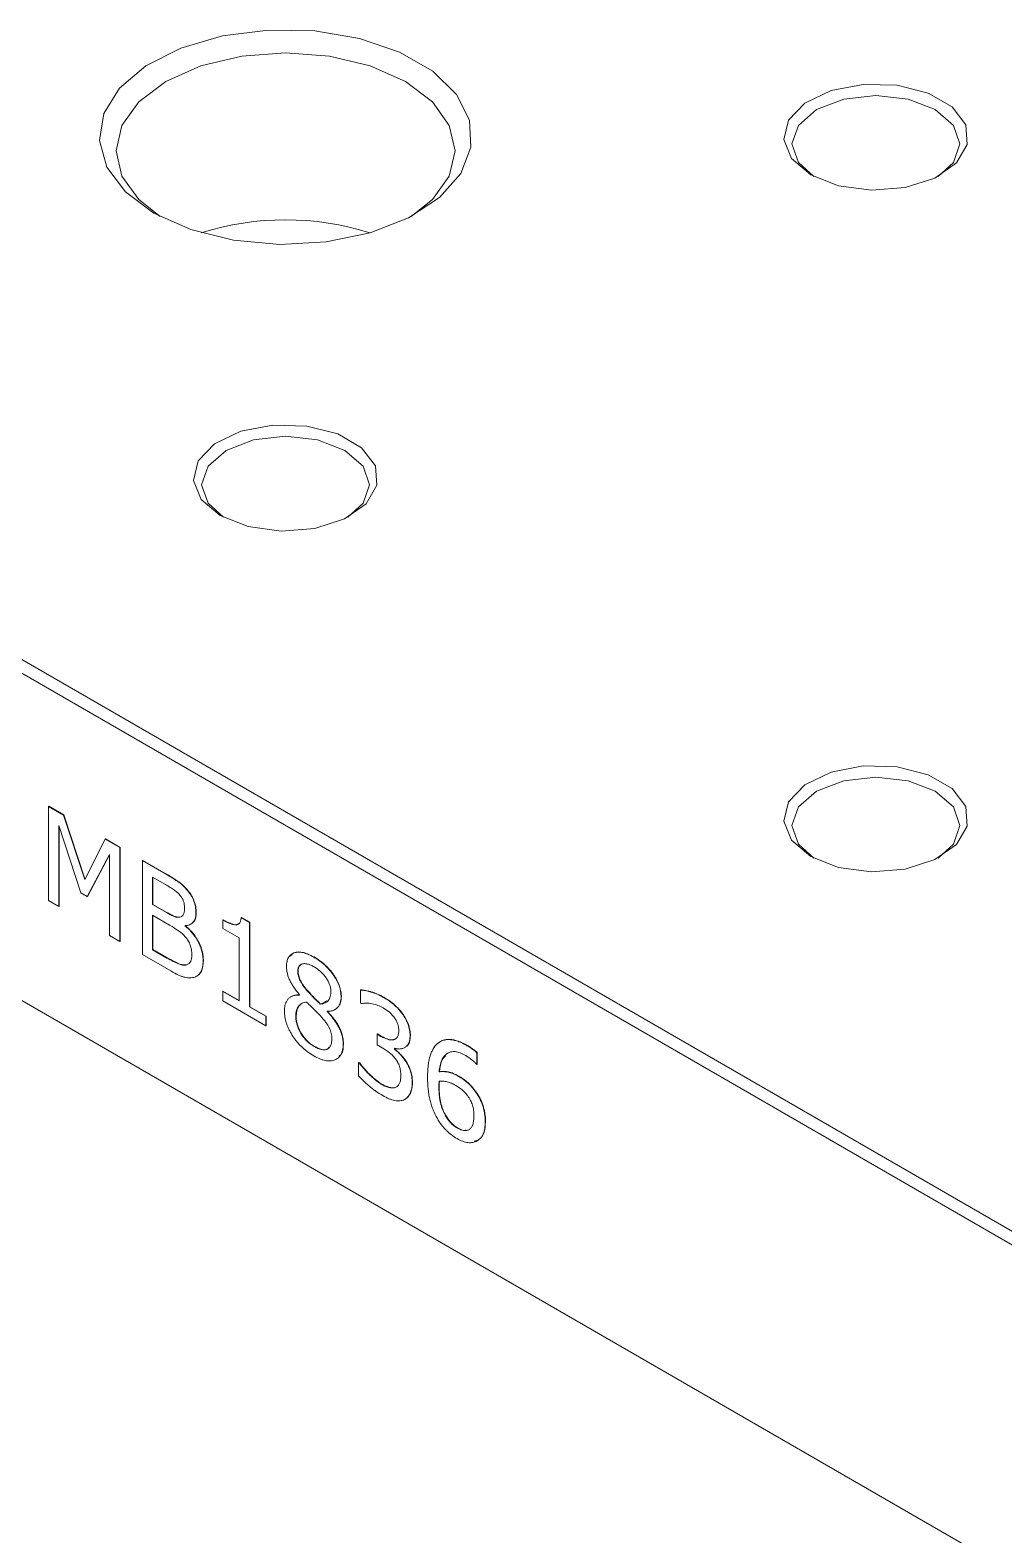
# Model space of a CAD drawing. Header units: inches. Extents: x 0.1 to 10.9, y 0 to 8.5.
# Drawn here: x 7.4263 to 7.5324, y 7.5128 to 7.6766 of the extents above; entities that cross this region are included whole.
import ezdxf

# ---------------------------------------------------------------- set-up
doc = ezdxf.new("R2010")
doc.units = ezdxf.units.IN
doc.header["$MEASUREMENT"] = 0

msp = doc.modelspace()

# ---------------------------------------------------------------- linework, layer by layer
at = {"color": 7, "linetype": 'Continuous', "lineweight": 18}
for p, q in [((7.33426, 7.6607), (9.63236, 6.33404)), ((9.63171, 6.33292), (7.33362, 7.65959)), ((7.33362, 7.62396), (9.63171, 6.29729)), ((9.63236, 6.29692), (7.33426, 7.62359)), ((7.42835, 7.59208), (7.42838, 7.5921)), ((7.42835, 7.59208), (7.42835, 7.58185)), ((7.42997, 7.59115), (7.42835, 7.59208)), ((7.43, 7.59116), (7.42838, 7.5921)), ((7.42947, 7.59002), (7.43187, 7.58267)), ((7.42947, 7.5812), (7.42947, 7.59002)), ((7.42997, 7.59115), (7.43, 7.59116)), ((7.43228, 7.58414), (7.42997, 7.59115)), ((7.4323, 7.58419), (7.43, 7.59116)), ((7.4295, 7.58122), (7.4295, 7.58993)), ((7.43452, 7.58852), (7.43228, 7.58414)), ((7.43452, 7.58852), (7.43455, 7.58854)), ((7.43609, 7.58761), (7.43452, 7.58852)), ((7.43612, 7.58763), (7.43455, 7.58854)), ((7.43255, 7.58227), (7.43496, 7.58685)), ((7.43258, 7.58229), (7.43496, 7.58681)), ((7.43496, 7.58685), (7.43496, 7.57803)), ((7.43609, 7.58761), (7.43612, 7.58763)), ((7.43609, 7.57738), (7.43609, 7.58761)), ((7.43612, 7.5774), (7.43612, 7.58763)), ((7.43855, 7.58619), (7.43858, 7.58621)), ((7.43855, 7.58619), (7.43855, 7.57596)), ((7.44113, 7.5847), (7.43855, 7.58619)), ((7.44117, 7.58472), (7.43858, 7.58621)), ((7.44106, 7.58358), (7.43967, 7.58438)), ((7.43967, 7.58438), (7.43967, 7.5814)), ((7.43971, 7.58436), (7.43971, 7.58142)), ((7.44113, 7.5847), (7.44117, 7.58472)), ((7.42835, 7.58185), (7.42947, 7.5812)), ((7.43187, 7.58267), (7.43255, 7.58227)), ((7.43255, 7.58227), (7.43258, 7.58229)), ((7.44347, 7.58292), (7.4435, 7.58294)), ((7.42947, 7.5812), (7.4295, 7.58122)), ((7.43967, 7.5814), (7.43971, 7.58142)), ((7.43967, 7.5814), (7.44118, 7.58053)), ((7.44152, 7.57917), (7.43967, 7.58023)), ((7.43967, 7.58023), (7.43967, 7.57648)), ((7.43971, 7.58142), (7.44121, 7.58055)), ((7.43971, 7.58021), (7.43971, 7.5765)), ((7.44118, 7.58053), (7.44121, 7.58055)), ((7.44278, 7.58009), (7.44291, 7.58016)), ((7.44438, 7.58051), (7.44441, 7.58053)), ((7.44264, 7.58002), (7.44268, 7.58004)), ((7.44321, 7.57906), (7.44321, 7.57911)), ((7.44321, 7.57906), (7.44325, 7.57907)), ((7.44325, 7.57907), (7.44325, 7.57913)), ((7.4473, 7.57972), (7.44733, 7.57973)), ((7.4473, 7.57972), (7.4473, 7.57881)), ((7.4473, 7.57881), (7.44909, 7.57777)), ((7.44871, 7.57918), (7.44874, 7.5792)), ((7.44907, 7.57934), (7.44874, 7.5792)), ((7.44931, 7.57998), (7.44934, 7.58)), ((7.45021, 7.57946), (7.44931, 7.57998)), ((7.45025, 7.57948), (7.44934, 7.58)), ((7.45021, 7.57946), (7.45025, 7.57948)), ((7.45021, 7.57026), (7.45021, 7.57946)), ((7.45025, 7.57028), (7.45025, 7.57948)), ((7.43496, 7.57803), (7.43609, 7.57738)), ((7.43609, 7.57738), (7.43612, 7.5774)), ((7.44909, 7.57777), (7.44909, 7.57091)), ((7.43855, 7.57596), (7.44166, 7.57417)), ((7.43967, 7.57648), (7.43971, 7.5765)), ((7.43967, 7.57648), (7.44123, 7.57558)), ((7.43971, 7.5765), (7.44126, 7.5756)), ((7.44123, 7.57558), (7.44126, 7.5756)), ((7.44517, 7.57527), (7.4452, 7.57529)), ((7.45722, 7.57567), (7.45725, 7.57569)), ((7.44329, 7.57481), (7.44333, 7.57483)), ((7.44333, 7.57483), (7.44349, 7.57491)), ((7.45548, 7.57412), (7.45552, 7.57413)), ((7.4473, 7.57195), (7.44733, 7.57197)), ((7.4473, 7.57195), (7.4473, 7.57091)), ((7.44909, 7.57091), (7.4473, 7.57195)), ((7.44909, 7.57095), (7.44733, 7.57197)), ((7.45647, 7.57205), (7.4565, 7.57207)), ((7.46232, 7.57208), (7.46235, 7.5721)), ((7.46232, 7.57208), (7.46232, 7.57065)), ((7.4473, 7.57091), (7.45201, 7.56819)), ((7.45021, 7.57026), (7.45025, 7.57028)), ((7.45204, 7.56925), (7.45025, 7.57028)), ((7.45568, 7.57158), (7.45568, 7.57154)), ((7.45793, 7.57055), (7.45796, 7.57057)), ((7.45796, 7.57057), (7.45865, 7.57091)), ((7.46019, 7.57134), (7.46022, 7.57136)), ((7.46232, 7.57065), (7.46238, 7.57062)), ((7.46481, 7.57129), (7.46484, 7.57131)), ((7.45201, 7.56923), (7.45021, 7.57026)), ((7.45201, 7.56923), (7.45204, 7.56925)), ((7.45201, 7.56819), (7.45201, 7.56923)), ((7.45204, 7.56821), (7.45204, 7.56925)), ((7.45526, 7.56924), (7.45529, 7.56925)), ((7.45868, 7.56975), (7.45868, 7.56979)), ((7.45868, 7.56975), (7.45871, 7.56977)), ((7.45871, 7.56977), (7.45871, 7.56979)), ((7.46684, 7.56953), (7.46687, 7.56955)), ((7.45201, 7.56819), (7.45204, 7.56821)), ((7.46412, 7.56729), (7.46415, 7.56731)), ((7.46412, 7.56729), (7.46412, 7.56612)), ((7.46452, 7.56705), (7.46412, 7.56729)), ((7.46456, 7.56707), (7.46415, 7.56731)), ((7.46452, 7.56705), (7.46456, 7.56707)), ((7.4677, 7.56711), (7.46774, 7.56712)), ((7.45725, 7.56595), (7.45728, 7.56596)), ((7.46042, 7.56618), (7.46045, 7.5662)), ((7.46412, 7.56612), (7.46465, 7.56581)), ((7.466, 7.56566), (7.466, 7.56576)), ((7.466, 7.56566), (7.46603, 7.56568)), ((7.46603, 7.56568), (7.46603, 7.56576)), ((7.47393, 7.56603), (7.47396, 7.56605)), ((7.4621, 7.56418), (7.46213, 7.5642)), ((7.4621, 7.56418), (7.4621, 7.56275)), ((7.46219, 7.56413), (7.4621, 7.56418)), ((7.46222, 7.56415), (7.46213, 7.5642)), ((7.46219, 7.56413), (7.46222, 7.56415)), ((7.46728, 7.56426), (7.46731, 7.56428)), ((7.47493, 7.56402), (7.47499, 7.56399)), ((7.47499, 7.56526), (7.47502, 7.56528)), ((7.47499, 7.56399), (7.47499, 7.56526)), ((7.47499, 7.56399), (7.47502, 7.56401)), ((7.47502, 7.56401), (7.47502, 7.56528)), ((7.47087, 7.56318), (7.47091, 7.5632)), ((7.47297, 7.56269), (7.473, 7.56271)), ((7.46468, 7.56178), (7.46472, 7.5618)), ((7.46616, 7.5615), (7.46619, 7.56152)), ((7.46793, 7.56199), (7.46796, 7.562)), ((7.47084, 7.56154), (7.47088, 7.56156)), ((7.47484, 7.561), (7.47487, 7.56102)), ((7.47156, 7.5584), (7.47159, 7.55842)), ((7.47589, 7.55774), (7.47592, 7.55776)), ((7.47283, 7.55708), (7.47286, 7.5571))]:
    msp.add_line(p, q, dxfattribs=at)
at = {"color": 7, "linetype": 'Continuous', "lineweight": 18, "flags": 128}
for points in [[(7.43981, 7.65669), (7.4367, 7.65901), (7.43468, 7.6617), (7.43388, 7.6646), (7.43436, 7.66752), (7.43608, 7.67028), (7.43894, 7.67271), (7.44275, 7.67465), (7.44728, 7.67598), (7.45224, 7.67662), (7.45732, 7.67653), (7.4622, 7.67571), (7.46657, 7.67422), (7.47017, 7.67214), (7.47275, 7.66962), (7.47417, 7.6668), (7.47433, 7.66387), (7.47322, 7.661), (7.47091, 7.65839), (7.46755, 7.65619), (7.46335, 7.65454), (7.45857, 7.65355), (7.45351, 7.65327), (7.44849, 7.65373), (7.44383, 7.65489), (7.43981, 7.65669)], [(7.46781, 7.65632), (7.47013, 7.65816), (7.47197, 7.66073), (7.4726, 7.66348), (7.47197, 7.66624), (7.47013, 7.66881), (7.4672, 7.67102), (7.46337, 7.67271), (7.45892, 7.67377), (7.45415, 7.67414), (7.44937, 7.67377), (7.44492, 7.67271), (7.4411, 7.67102), (7.43816, 7.66881), (7.43632, 7.66624), (7.43569, 7.66348), (7.43632, 7.66073), (7.43816, 7.65816), (7.44048, 7.65632)], [(7.51133, 7.66087), (7.50924, 7.66263), (7.50839, 7.6647), (7.5089, 7.66681), (7.5107, 7.66867), (7.51354, 7.67003), (7.51704, 7.67071), (7.52073, 7.67061), (7.52411, 7.66975), (7.52672, 7.66825), (7.52821, 7.6663), (7.52838, 7.66417), (7.5272, 7.66215), (7.52485, 7.66051), (7.52162, 7.65947), (7.51796, 7.65918), (7.51437, 7.65966), (7.51133, 7.66087)], [(7.5252, 7.66068), (7.52687, 7.66221), (7.52757, 7.66423), (7.52687, 7.66624), (7.52489, 7.66796), (7.52193, 7.6691), (7.51843, 7.6695), (7.51493, 7.6691), (7.51197, 7.66796), (7.50999, 7.66624), (7.50929, 7.66423), (7.50999, 7.66221), (7.51166, 7.66068)], [(7.44704, 7.62376), (7.44496, 7.62552), (7.44411, 7.62759), (7.44462, 7.6297), (7.44642, 7.63156), (7.44926, 7.63293), (7.45276, 7.6336), (7.45645, 7.6335), (7.45982, 7.63264), (7.46243, 7.63114), (7.46393, 7.62919), (7.4641, 7.62706), (7.46292, 7.62504), (7.46056, 7.6234), (7.45734, 7.62236), (7.45368, 7.62207), (7.45009, 7.62255), (7.44704, 7.62376)], [(7.46091, 7.62357), (7.46259, 7.6251), (7.46328, 7.62712), (7.46259, 7.62913), (7.46061, 7.63085), (7.45764, 7.63199), (7.45415, 7.63239), (7.45065, 7.63199), (7.44769, 7.63085), (7.44571, 7.62913), (7.44501, 7.62712), (7.44571, 7.6251), (7.44738, 7.62357)], [(7.51133, 7.58665), (7.50924, 7.58841), (7.50839, 7.59048), (7.5089, 7.59259), (7.5107, 7.59445), (7.51354, 7.59582), (7.51704, 7.59649), (7.52073, 7.59639), (7.52411, 7.59553), (7.52672, 7.59403), (7.52821, 7.59208), (7.52838, 7.58995), (7.5272, 7.58793), (7.52485, 7.58629), (7.52162, 7.58525), (7.51796, 7.58496), (7.51437, 7.58544), (7.51133, 7.58665)], [(7.5252, 7.58646), (7.52687, 7.58799), (7.52757, 7.59001), (7.52687, 7.59203), (7.52489, 7.59374), (7.52193, 7.59488), (7.51843, 7.59528), (7.51493, 7.59488), (7.51197, 7.59374), (7.50999, 7.59203), (7.50929, 7.59001), (7.50999, 7.58799), (7.51166, 7.58646)]]:
    msp.add_lwpolyline(points, dxfattribs=at)
at = {"color": 7, "linetype": 'Continuous', "lineweight": 18}
msp.add_arc((7.45415, 7.62564), 0.03032, 72.3602, 107.6398, dxfattribs=at)
for points, knots in [([(7.4427, 7.58235), (7.44261, 7.58247), (7.44245, 7.58264), (7.44222, 7.58283), (7.44203, 7.58297), (7.44182, 7.58311), (7.44149, 7.58332), (7.44124, 7.58348), (7.44106, 7.58358)], [0, 0, 0, 0, 0.198062, 0.305366, 0.419137, 0.543741, 0.681665, 1, 1, 1, 1]), ([(7.44347, 7.58292), (7.44333, 7.58309), (7.44311, 7.58333), (7.4428, 7.58361), (7.4426, 7.58377), (7.44243, 7.58389), (7.44229, 7.58399), (7.44213, 7.58409), (7.44196, 7.5842), (7.44178, 7.58432), (7.4415, 7.58449), (7.44128, 7.58461), (7.44113, 7.5847)], [0, 0, 0, 0, 0.202427, 0.302187, 0.402221, 0.455493, 0.514414, 0.57984, 0.651062, 0.729533, 0.813107, 1, 1, 1, 1]), ([(7.4435, 7.58294), (7.44336, 7.58311), (7.44314, 7.58335), (7.44283, 7.58363), (7.44263, 7.58378), (7.44246, 7.58391), (7.44232, 7.584), (7.44217, 7.58411), (7.442, 7.58422), (7.44181, 7.58433), (7.44153, 7.5845), (7.44132, 7.58463), (7.44117, 7.58472)], [0, 0, 0, 0, 0.202427, 0.302187, 0.402221, 0.455493, 0.514414, 0.57984, 0.651062, 0.729533, 0.813107, 1, 1, 1, 1]), ([(7.44315, 7.58105), (7.44315, 7.58116), (7.44314, 7.58134), (7.44309, 7.58157), (7.44305, 7.58174), (7.44298, 7.5819), (7.44288, 7.58211), (7.44278, 7.58226), (7.4427, 7.58235)], [0, 0, 0, 0, 0.28161, 0.407552, 0.526629, 0.642561, 0.756352, 1, 1, 1, 1]), ([(7.44438, 7.58051), (7.44438, 7.58072), (7.44436, 7.58103), (7.44427, 7.58145), (7.44417, 7.58175), (7.44404, 7.58205), (7.44383, 7.58246), (7.44362, 7.58274), (7.44347, 7.58292)], [0, 0, 0, 0, 0.267109, 0.38924, 0.506811, 0.622982, 0.742357, 1, 1, 1, 1]), ([(7.44441, 7.58053), (7.44441, 7.58074), (7.44439, 7.58104), (7.4443, 7.58147), (7.4442, 7.58177), (7.44408, 7.58207), (7.44386, 7.58248), (7.44365, 7.58276), (7.4435, 7.58294)], [0, 0, 0, 0, 0.267109, 0.38924, 0.506811, 0.622982, 0.742357, 1, 1, 1, 1]), ([(7.44118, 7.58053), (7.44134, 7.58044), (7.44157, 7.58031), (7.44186, 7.58017), (7.44204, 7.58009), (7.4422, 7.58004), (7.44241, 7.58), (7.44255, 7.58001), (7.44264, 7.58002)], [0, 0, 0, 0, 0.322798, 0.456953, 0.5733, 0.679787, 0.786913, 1, 1, 1, 1]), ([(7.44121, 7.58055), (7.44137, 7.58046), (7.4416, 7.58033), (7.44189, 7.58019), (7.44207, 7.58011), (7.44224, 7.58006), (7.44244, 7.58002), (7.44259, 7.58003), (7.44268, 7.58004)], [0, 0, 0, 0, 0.322798, 0.456953, 0.5733, 0.679787, 0.786913, 1, 1, 1, 1]), ([(7.44274, 7.58007), (7.4428, 7.58009), (7.44296, 7.58015), (7.44312, 7.58049), (7.44314, 7.58083), (7.44315, 7.58105)], [0, 0, 0, 0, 0.197647, 0.509542, 1, 1, 1, 1]), ([(7.44321, 7.57911), (7.44338, 7.57911), (7.44362, 7.57915), (7.44389, 7.5793), (7.44407, 7.57944), (7.44421, 7.57963), (7.44435, 7.57997), (7.44438, 7.58028), (7.44438, 7.58051)], [0, 0, 0, 0, 0.252959, 0.373688, 0.49444, 0.614979, 0.737475, 1, 1, 1, 1]), ([(7.44396, 7.57939), (7.44404, 7.57944), (7.44423, 7.57956), (7.44439, 7.57997), (7.4444, 7.58035), (7.44441, 7.58053)], [0, 0, 0, 0, 0.256125, 0.627828, 1, 1, 1, 1]), ([(7.44319, 7.57793), (7.44309, 7.57805), (7.44293, 7.57821), (7.4427, 7.57841), (7.4425, 7.57856), (7.44228, 7.5787), (7.44195, 7.57891), (7.4417, 7.57906), (7.44152, 7.57917)], [0, 0, 0, 0, 0.197057, 0.305552, 0.421616, 0.54728, 0.686015, 1, 1, 1, 1]), ([(7.44517, 7.57527), (7.44517, 7.57544), (7.44515, 7.5757), (7.4451, 7.57605), (7.44504, 7.57631), (7.44497, 7.57657), (7.44488, 7.57682), (7.44477, 7.57708), (7.44465, 7.57733), (7.44451, 7.57757), (7.44436, 7.57781), (7.4442, 7.57804), (7.44403, 7.57826), (7.44384, 7.57847), (7.44357, 7.57875), (7.44336, 7.57894), (7.44321, 7.57906)], [0, 0, 0, 0, 0.13363, 0.196366, 0.258308, 0.318302, 0.377854, 0.437301, 0.496954, 0.556992, 0.617129, 0.677079, 0.738491, 0.800651, 0.865177, 1, 1, 1, 1]), ([(7.4452, 7.57529), (7.4452, 7.57546), (7.44518, 7.57572), (7.44513, 7.57607), (7.44507, 7.57633), (7.445, 7.57659), (7.44491, 7.57684), (7.4448, 7.57709), (7.44468, 7.57734), (7.44454, 7.57759), (7.44439, 7.57783), (7.44423, 7.57806), (7.44406, 7.57828), (7.44387, 7.57849), (7.4436, 7.57877), (7.44339, 7.57896), (7.44325, 7.57907)], [0, 0, 0, 0, 0.13363, 0.196366, 0.258308, 0.318302, 0.377854, 0.437301, 0.496954, 0.556992, 0.617129, 0.677079, 0.738491, 0.800651, 0.865177, 1, 1, 1, 1]), ([(7.44871, 7.57918), (7.44863, 7.57918), (7.44848, 7.5792), (7.44827, 7.57926), (7.44789, 7.57941), (7.44756, 7.57957), (7.4473, 7.57972)], [0, 0, 0, 0, 0.198369, 0.319489, 0.457394, 1, 1, 1, 1]), ([(7.44874, 7.5792), (7.44866, 7.5792), (7.44851, 7.57922), (7.4483, 7.57928), (7.44792, 7.57943), (7.44759, 7.57959), (7.44733, 7.57973)], [0, 0, 0, 0, 0.198369, 0.319489, 0.457394, 1, 1, 1, 1]), ([(7.44931, 7.57998), (7.4493, 7.57985), (7.44928, 7.57967), (7.4492, 7.57948), (7.44913, 7.57937), (7.44905, 7.57929), (7.44892, 7.57921), (7.4488, 7.57919), (7.44871, 7.57918)], [0, 0, 0, 0, 0.289953, 0.415975, 0.53289, 0.646057, 0.759344, 1, 1, 1, 1]), ([(7.44393, 7.57592), (7.44393, 7.57611), (7.44392, 7.57638), (7.44385, 7.57674), (7.44378, 7.57698), (7.44368, 7.57722), (7.4435, 7.57755), (7.44332, 7.57778), (7.44319, 7.57793)], [0, 0, 0, 0, 0.287472, 0.409635, 0.51945, 0.627241, 0.74082, 1, 1, 1, 1]), ([(7.44123, 7.57558), (7.44146, 7.57545), (7.44179, 7.57526), (7.44221, 7.57506), (7.44248, 7.57495), (7.44272, 7.57486), (7.44299, 7.5748), (7.44318, 7.57479), (7.44329, 7.57481)], [0, 0, 0, 0, 0.329179, 0.469487, 0.593962, 0.7064, 0.811266, 1, 1, 1, 1]), ([(7.44126, 7.5756), (7.44149, 7.57547), (7.44183, 7.57528), (7.44225, 7.57508), (7.44251, 7.57496), (7.44275, 7.57488), (7.44303, 7.57482), (7.44322, 7.57481), (7.44333, 7.57483)], [0, 0, 0, 0, 0.329179, 0.469487, 0.593962, 0.7064, 0.811266, 1, 1, 1, 1]), ([(7.44329, 7.57481), (7.4434, 7.57484), (7.44354, 7.57489), (7.44369, 7.57502), (7.44378, 7.57513), (7.44385, 7.57528), (7.44392, 7.57554), (7.44394, 7.57576), (7.44393, 7.57592)], [0, 0, 0, 0, 0.252357, 0.368645, 0.479907, 0.594556, 0.717886, 1, 1, 1, 1]), ([(7.44425, 7.5735), (7.44439, 7.57355), (7.44459, 7.57365), (7.44479, 7.57387), (7.44493, 7.57407), (7.44504, 7.57431), (7.44514, 7.57469), (7.44517, 7.57503), (7.44517, 7.57527)], [0, 0, 0, 0, 0.2333, 0.351504, 0.473022, 0.59781, 0.726121, 1, 1, 1, 1]), ([(7.44461, 7.57372), (7.44465, 7.57374), (7.44484, 7.57385), (7.44512, 7.57433), (7.44517, 7.57492), (7.4452, 7.57529)], [0, 0, 0, 0, 0.0965533, 0.4485679, 1, 1, 1, 1]), ([(7.45722, 7.57567), (7.45701, 7.57579), (7.45671, 7.57594), (7.45632, 7.57609), (7.45604, 7.57617), (7.45578, 7.57621), (7.45553, 7.57621), (7.4553, 7.57619), (7.45509, 7.57614), (7.45489, 7.57605), (7.45472, 7.57594), (7.45457, 7.5758), (7.45446, 7.57563), (7.45436, 7.57543), (7.45428, 7.57513), (7.45425, 7.57487), (7.45425, 7.57468)], [0, 0, 0, 0, 0.146991, 0.21662, 0.283588, 0.348998, 0.413259, 0.476706, 0.54032, 0.602108, 0.661458, 0.718422, 0.774399, 0.829625, 0.884944, 1, 1, 1, 1]), ([(7.45725, 7.57569), (7.45686, 7.57588), (7.45608, 7.57627), (7.45513, 7.57628), (7.45478, 7.57591), (7.45465, 7.57577)], [0, 0, 0, 0, 0.3923285, 0.7834642, 1, 1, 1, 1]), ([(7.46019, 7.57134), (7.46019, 7.57152), (7.46017, 7.57181), (7.46008, 7.5722), (7.46, 7.5725), (7.45988, 7.57279), (7.45974, 7.57309), (7.45957, 7.57339), (7.45938, 7.57369), (7.45917, 7.57398), (7.45895, 7.57427), (7.4587, 7.57453), (7.45844, 7.57479), (7.45816, 7.57503), (7.45775, 7.57534), (7.45744, 7.57555), (7.45722, 7.57567)], [0, 0, 0, 0, 0.113553, 0.168057, 0.222527, 0.276785, 0.332763, 0.390574, 0.450565, 0.512424, 0.5751, 0.639255, 0.705378, 0.774074, 0.84585, 1, 1, 1, 1]), ([(7.46022, 7.57136), (7.46023, 7.57154), (7.4602, 7.57183), (7.46011, 7.57222), (7.46003, 7.57251), (7.45991, 7.57281), (7.45977, 7.57311), (7.45961, 7.57341), (7.45942, 7.57371), (7.45921, 7.574), (7.45898, 7.57429), (7.45873, 7.57455), (7.45847, 7.57481), (7.45819, 7.57505), (7.45778, 7.57536), (7.45747, 7.57556), (7.45725, 7.57569)], [0, 0, 0, 0, 0.113553, 0.168057, 0.222527, 0.276785, 0.332763, 0.390574, 0.450565, 0.512424, 0.5751, 0.639255, 0.705378, 0.774074, 0.84585, 1, 1, 1, 1]), ([(7.44166, 7.57417), (7.44194, 7.574), (7.44234, 7.57379), (7.44284, 7.57358), (7.44316, 7.57348), (7.44346, 7.57343), (7.44383, 7.5734), (7.44409, 7.57345), (7.44425, 7.5735)], [0, 0, 0, 0, 0.304002, 0.43475, 0.552459, 0.664162, 0.774609, 1, 1, 1, 1]), ([(7.45425, 7.57468), (7.45425, 7.57456), (7.45426, 7.57436), (7.4543, 7.5741), (7.45434, 7.57391), (7.45438, 7.57372), (7.45444, 7.57354), (7.45451, 7.57335), (7.45463, 7.5731), (7.4548, 7.57278), (7.45515, 7.57223), (7.45546, 7.57184), (7.45568, 7.57158)], [0, 0, 0, 0, 0.126364, 0.18697, 0.245152, 0.301944, 0.357741, 0.41296, 0.468415, 0.584052, 0.70988, 1, 1, 1, 1]), ([(7.45726, 7.57461), (7.45713, 7.57469), (7.45695, 7.57478), (7.45671, 7.57487), (7.45655, 7.57492), (7.45639, 7.57495), (7.45625, 7.57497), (7.45611, 7.57496), (7.45598, 7.57494), (7.45586, 7.5749), (7.45576, 7.57484), (7.45568, 7.57477), (7.45561, 7.57467), (7.45555, 7.57456), (7.4555, 7.57438), (7.45548, 7.57423), (7.45548, 7.57412)], [0, 0, 0, 0, 0.150368, 0.221322, 0.289627, 0.355184, 0.419569, 0.481916, 0.544323, 0.604766, 0.6618, 0.717713, 0.772923, 0.827737, 0.883038, 1, 1, 1, 1]), ([(7.45548, 7.57412), (7.45548, 7.57396), (7.45551, 7.57371), (7.45562, 7.57337), (7.45572, 7.57311), (7.45587, 7.57285), (7.45611, 7.57249), (7.45632, 7.57222), (7.45647, 7.57205)], [0, 0, 0, 0, 0.234683, 0.346025, 0.459686, 0.578883, 0.707063, 1, 1, 1, 1]), ([(7.45576, 7.57478), (7.45572, 7.57477), (7.45562, 7.57472), (7.45554, 7.57447), (7.45552, 7.57425), (7.45552, 7.57413)], [0, 0, 0, 0, 0.168832, 0.584312, 1, 1, 1, 1]), ([(7.45552, 7.57413), (7.45552, 7.57398), (7.45554, 7.57373), (7.45565, 7.57339), (7.45576, 7.57313), (7.4559, 7.57287), (7.45614, 7.57251), (7.45635, 7.57224), (7.4565, 7.57207)], [0, 0, 0, 0, 0.234683, 0.346025, 0.459686, 0.578883, 0.707063, 1, 1, 1, 1]), ([(7.45907, 7.57196), (7.45907, 7.57208), (7.45906, 7.57226), (7.459, 7.57251), (7.45895, 7.57269), (7.45887, 7.57288), (7.45878, 7.57306), (7.45868, 7.57325), (7.45856, 7.57343), (7.45843, 7.57361), (7.45829, 7.57378), (7.45814, 7.57394), (7.45798, 7.57409), (7.45781, 7.57424), (7.45757, 7.57442), (7.45738, 7.57454), (7.45726, 7.57461)], [0, 0, 0, 0, 0.118501, 0.174815, 0.230624, 0.286146, 0.342272, 0.400833, 0.461124, 0.523199, 0.586288, 0.649736, 0.714666, 0.782392, 0.851816, 1, 1, 1, 1]), ([(7.45647, 7.57205), (7.45656, 7.57195), (7.45671, 7.57179), (7.45692, 7.57156), (7.45731, 7.57114), (7.45765, 7.57081), (7.45793, 7.57055)], [0, 0, 0, 0, 0.190064, 0.310679, 0.447442, 1, 1, 1, 1]), ([(7.4565, 7.57207), (7.45659, 7.57197), (7.45674, 7.57181), (7.45695, 7.57157), (7.45734, 7.57116), (7.45768, 7.57083), (7.45796, 7.57057)], [0, 0, 0, 0, 0.190064, 0.310679, 0.447442, 1, 1, 1, 1]), ([(7.45793, 7.57055), (7.45812, 7.57058), (7.45839, 7.57064), (7.45867, 7.57081), (7.45883, 7.57097), (7.45894, 7.57117), (7.45905, 7.57148), (7.45907, 7.57176), (7.45907, 7.57196)], [0, 0, 0, 0, 0.302961, 0.430909, 0.545435, 0.654707, 0.766149, 1, 1, 1, 1]), ([(7.46481, 7.57129), (7.46458, 7.57142), (7.46425, 7.57159), (7.46379, 7.57177), (7.46345, 7.57188), (7.46312, 7.57196), (7.46274, 7.57205), (7.46248, 7.57208), (7.46232, 7.57208)], [0, 0, 0, 0, 0.261549, 0.397723, 0.53689, 0.671221, 0.793466, 1, 1, 1, 1]), ([(7.46484, 7.57131), (7.46462, 7.57144), (7.46428, 7.57161), (7.46382, 7.57179), (7.46348, 7.5719), (7.46315, 7.57198), (7.46278, 7.57207), (7.46251, 7.5721), (7.46235, 7.5721)], [0, 0, 0, 0, 0.261549, 0.397723, 0.53689, 0.671221, 0.793466, 1, 1, 1, 1]), ([(7.45568, 7.57154), (7.45555, 7.57154), (7.45537, 7.57154), (7.45514, 7.57151), (7.45498, 7.57147), (7.45483, 7.57141), (7.45469, 7.57134), (7.45457, 7.57125), (7.45446, 7.57114), (7.45436, 7.57103), (7.45427, 7.5709), (7.45419, 7.57075), (7.45413, 7.57059), (7.45408, 7.57043), (7.45404, 7.57018), (7.45403, 7.56998), (7.45403, 7.56984)], [0, 0, 0, 0, 0.139504, 0.205916, 0.271082, 0.335302, 0.39808, 0.460098, 0.522114, 0.583166, 0.642772, 0.702067, 0.760982, 0.819773, 0.878745, 1, 1, 1, 1]), ([(7.45571, 7.57156), (7.45545, 7.57157), (7.45515, 7.57159), (7.45494, 7.57144), (7.45492, 7.57142)], [0, 0, 0, 0, 0.884256, 1, 1, 1, 1]), ([(7.45644, 7.57078), (7.45627, 7.57077), (7.45603, 7.57071), (7.45575, 7.57054), (7.45558, 7.57036), (7.45543, 7.57015), (7.4553, 7.5698), (7.45526, 7.56947), (7.45526, 7.56924)], [0, 0, 0, 0, 0.250397, 0.37291, 0.497338, 0.621699, 0.745069, 1, 1, 1, 1]), ([(7.45582, 7.57054), (7.45572, 7.57046), (7.45539, 7.5702), (7.45533, 7.56964), (7.45529, 7.56925)], [0, 0, 0, 0, 0.309363, 1, 1, 1, 1]), ([(7.45797, 7.56925), (7.45777, 7.56947), (7.4575, 7.56974), (7.45716, 7.57008), (7.45685, 7.57037), (7.45661, 7.57061), (7.45644, 7.57078)], [0, 0, 0, 0, 0.411635, 0.53086, 0.668432, 1, 1, 1, 1]), ([(7.45868, 7.56979), (7.4588, 7.56978), (7.45897, 7.56979), (7.45919, 7.56982), (7.45933, 7.56986), (7.45947, 7.56992), (7.45959, 7.56999), (7.45971, 7.57008), (7.45984, 7.57022), (7.45998, 7.57042), (7.46014, 7.57078), (7.46019, 7.57111), (7.46019, 7.57134)], [0, 0, 0, 0, 0.144033, 0.21255, 0.279742, 0.345542, 0.41025, 0.473832, 0.537584, 0.66085, 0.777663, 1, 1, 1, 1]), ([(7.4594, 7.56991), (7.45957, 7.57001), (7.45988, 7.57018), (7.46016, 7.5707), (7.4602, 7.57114), (7.46022, 7.57136)], [0, 0, 0, 0, 0.3721258, 0.6862407, 1, 1, 1, 1]), ([(7.46238, 7.57062), (7.46257, 7.57065), (7.46285, 7.57069), (7.46326, 7.57065), (7.46357, 7.57061), (7.46388, 7.57053), (7.46427, 7.5704), (7.46457, 7.57026), (7.46476, 7.57015)], [0, 0, 0, 0, 0.262105, 0.39239, 0.5224, 0.650068, 0.771374, 1, 1, 1, 1]), ([(7.46684, 7.56953), (7.4667, 7.56971), (7.46649, 7.56997), (7.46619, 7.57028), (7.46595, 7.5705), (7.46569, 7.57071), (7.46531, 7.57099), (7.46501, 7.57117), (7.46481, 7.57129)], [0, 0, 0, 0, 0.22618, 0.341073, 0.459592, 0.582542, 0.713314, 1, 1, 1, 1]), ([(7.46687, 7.56955), (7.46674, 7.56973), (7.46652, 7.56999), (7.46622, 7.5703), (7.46598, 7.57052), (7.46572, 7.57073), (7.46534, 7.57101), (7.46504, 7.57119), (7.46484, 7.57131)], [0, 0, 0, 0, 0.22618, 0.341073, 0.459592, 0.582542, 0.713314, 1, 1, 1, 1]), ([(7.45403, 7.56984), (7.45403, 7.56962), (7.45405, 7.56929), (7.45414, 7.56883), (7.45424, 7.56849), (7.45436, 7.56815), (7.45451, 7.56781), (7.45469, 7.56747), (7.45489, 7.56713), (7.45512, 7.56679), (7.45536, 7.56648), (7.45563, 7.56617), (7.45591, 7.56589), (7.45621, 7.56562), (7.45665, 7.56528), (7.45699, 7.56506), (7.45722, 7.56492)], [0, 0, 0, 0, 0.120046, 0.177119, 0.233429, 0.289657, 0.346694, 0.404981, 0.464973, 0.526224, 0.587883, 0.65065, 0.714997, 0.781548, 0.850961, 1, 1, 1, 1]), ([(7.45526, 7.56924), (7.45526, 7.56909), (7.45527, 7.56886), (7.45533, 7.56854), (7.4554, 7.56831), (7.45548, 7.56807), (7.45557, 7.56784), (7.45569, 7.5676), (7.45582, 7.56737), (7.45596, 7.56715), (7.45612, 7.56693), (7.45628, 7.56674), (7.45646, 7.56655), (7.45664, 7.56638), (7.4569, 7.56616), (7.45711, 7.56603), (7.45725, 7.56595)], [0, 0, 0, 0, 0.127254, 0.187685, 0.247565, 0.306498, 0.366212, 0.426423, 0.488689, 0.551167, 0.612781, 0.674319, 0.736201, 0.798986, 0.863651, 1, 1, 1, 1]), ([(7.45529, 7.56925), (7.45529, 7.5691), (7.45531, 7.56888), (7.45537, 7.56856), (7.45543, 7.56832), (7.45551, 7.56809), (7.4556, 7.56786), (7.45572, 7.56762), (7.45585, 7.56739), (7.45599, 7.56717), (7.45615, 7.56695), (7.45631, 7.56675), (7.45649, 7.56657), (7.45667, 7.56639), (7.45694, 7.56618), (7.45714, 7.56604), (7.45728, 7.56596)], [0, 0, 0, 0, 0.127254, 0.187685, 0.247565, 0.306498, 0.366212, 0.426423, 0.488689, 0.551167, 0.612781, 0.674319, 0.736201, 0.798986, 0.863651, 1, 1, 1, 1]), ([(7.45918, 7.56676), (7.45918, 7.56696), (7.45916, 7.56725), (7.45905, 7.56765), (7.45896, 7.56788), (7.45887, 7.56806), (7.45878, 7.56821), (7.45868, 7.56836), (7.45857, 7.56852), (7.45844, 7.56869), (7.45825, 7.56894), (7.45808, 7.56912), (7.45797, 7.56925)], [0, 0, 0, 0, 0.236577, 0.341194, 0.440352, 0.491086, 0.547477, 0.60821, 0.674667, 0.74679, 0.825005, 1, 1, 1, 1]), ([(7.46042, 7.56618), (7.46042, 7.56633), (7.4604, 7.56656), (7.46036, 7.56687), (7.46031, 7.5671), (7.46024, 7.56732), (7.46017, 7.56755), (7.46008, 7.56777), (7.45997, 7.56798), (7.45985, 7.5682), (7.45972, 7.56842), (7.45958, 7.56864), (7.45942, 7.56886), (7.45925, 7.56908), (7.45901, 7.56939), (7.45881, 7.5696), (7.45868, 7.56975)], [0, 0, 0, 0, 0.129122, 0.189949, 0.249035, 0.306848, 0.363629, 0.419919, 0.476968, 0.534839, 0.594314, 0.655625, 0.719175, 0.785427, 0.854241, 1, 1, 1, 1]), ([(7.46045, 7.5662), (7.46045, 7.56635), (7.46044, 7.56658), (7.46039, 7.56689), (7.46034, 7.56712), (7.46028, 7.56734), (7.4602, 7.56756), (7.46011, 7.56778), (7.46, 7.568), (7.45989, 7.56822), (7.45975, 7.56844), (7.45961, 7.56866), (7.45945, 7.56888), (7.45929, 7.5691), (7.45904, 7.56941), (7.45884, 7.56962), (7.45871, 7.56977)], [0, 0, 0, 0, 0.129122, 0.189949, 0.249035, 0.306848, 0.363629, 0.419919, 0.476968, 0.534839, 0.594314, 0.655625, 0.719175, 0.785427, 0.854241, 1, 1, 1, 1]), ([(7.46476, 7.57015), (7.46498, 7.57002), (7.46525, 7.56985), (7.46556, 7.56958), (7.46574, 7.5694), (7.46588, 7.56924), (7.46596, 7.56914)], [0, 0, 0, 0, 0.527959, 0.645733, 0.763699, 1, 1, 1, 1]), ([(7.46596, 7.56914), (7.46604, 7.56903), (7.46615, 7.56886), (7.46626, 7.56863), (7.46634, 7.56844), (7.4664, 7.56826), (7.46646, 7.568), (7.46647, 7.56782), (7.46647, 7.5677)], [0, 0, 0, 0, 0.242809, 0.362683, 0.482972, 0.605538, 0.731682, 1, 1, 1, 1]), ([(7.4677, 7.56711), (7.4677, 7.56731), (7.46768, 7.56761), (7.46759, 7.56804), (7.46749, 7.56834), (7.46737, 7.56865), (7.46716, 7.56905), (7.46697, 7.56935), (7.46684, 7.56953)], [0, 0, 0, 0, 0.264401, 0.388434, 0.507948, 0.627418, 0.748064, 1, 1, 1, 1]), ([(7.46774, 7.56712), (7.46774, 7.56732), (7.46771, 7.56763), (7.46762, 7.56806), (7.46752, 7.56836), (7.4674, 7.56867), (7.46719, 7.56907), (7.46701, 7.56936), (7.46687, 7.56955)], [0, 0, 0, 0, 0.264401, 0.388434, 0.507948, 0.627418, 0.748064, 1, 1, 1, 1]), ([(7.46647, 7.5677), (7.46647, 7.56756), (7.46646, 7.56737), (7.4664, 7.56715), (7.46634, 7.56701), (7.46627, 7.56689), (7.46618, 7.5668), (7.46607, 7.56673), (7.46594, 7.56668), (7.4658, 7.56666), (7.46566, 7.56665), (7.46549, 7.56667), (7.46532, 7.5667), (7.46514, 7.56676), (7.46487, 7.56687), (7.46467, 7.56697), (7.46452, 7.56705)], [0, 0, 0, 0, 0.126334, 0.185, 0.241991, 0.297661, 0.353172, 0.408888, 0.466587, 0.525701, 0.586109, 0.647747, 0.711991, 0.779454, 0.849023, 1, 1, 1, 1]), ([(7.46596, 7.56673), (7.46589, 7.56671), (7.46551, 7.56657), (7.46499, 7.56684), (7.46456, 7.56707)], [0, 0, 0, 0, 0.176769, 1, 1, 1, 1]), ([(7.466, 7.56576), (7.46611, 7.56572), (7.46628, 7.56568), (7.46649, 7.56567), (7.46664, 7.56567), (7.46679, 7.56569), (7.46693, 7.56574), (7.46707, 7.5658), (7.4672, 7.56588), (7.46732, 7.56598), (7.46742, 7.56609), (7.46751, 7.56622), (7.46758, 7.56636), (7.46764, 7.56653), (7.46769, 7.56676), (7.4677, 7.56697), (7.4677, 7.56711)], [0, 0, 0, 0, 0.122099, 0.18246, 0.243317, 0.304519, 0.36655, 0.430374, 0.495385, 0.560673, 0.624087, 0.686118, 0.748409, 0.809653, 0.871944, 1, 1, 1, 1]), ([(7.46727, 7.56596), (7.4673, 7.56597), (7.46748, 7.56605), (7.46768, 7.56644), (7.46772, 7.5669), (7.46774, 7.56712)], [0, 0, 0, 0, 0.074427, 0.537039, 1, 1, 1, 1]), ([(7.45722, 7.56492), (7.45744, 7.5648), (7.45777, 7.56463), (7.45819, 7.56448), (7.45848, 7.56441), (7.45876, 7.56437), (7.45903, 7.56437), (7.45928, 7.56441), (7.45951, 7.56448), (7.45972, 7.56458), (7.45991, 7.56472), (7.46006, 7.56489), (7.46019, 7.56508), (7.46029, 7.56531), (7.46039, 7.56566), (7.46042, 7.56597), (7.46042, 7.56618)], [0, 0, 0, 0, 0.14183, 0.209229, 0.274563, 0.338595, 0.401988, 0.464999, 0.528319, 0.590844, 0.650515, 0.708825, 0.7662, 0.823035, 0.880416, 1, 1, 1, 1]), ([(7.45725, 7.56595), (7.45739, 7.56587), (7.45759, 7.56576), (7.45786, 7.56566), (7.45804, 7.56561), (7.45821, 7.56559), (7.45837, 7.56558), (7.45852, 7.5656), (7.45866, 7.56565), (7.45878, 7.56571), (7.45889, 7.56579), (7.45898, 7.5659), (7.45905, 7.56603), (7.45911, 7.56618), (7.45917, 7.56642), (7.45918, 7.56662), (7.45918, 7.56676)], [0, 0, 0, 0, 0.145126, 0.212821, 0.278034, 0.340681, 0.401622, 0.461955, 0.521539, 0.580648, 0.638249, 0.695514, 0.753192, 0.811233, 0.871594, 1, 1, 1, 1]), ([(7.45728, 7.56596), (7.45754, 7.56583), (7.45808, 7.56557), (7.45868, 7.56556), (7.45885, 7.5658), (7.45889, 7.56586)], [0, 0, 0, 0, 0.4389854, 0.8758044, 1, 1, 1, 1]), ([(7.45997, 7.56488), (7.46007, 7.56497), (7.4604, 7.56523), (7.46043, 7.5658), (7.46045, 7.5662)], [0, 0, 0, 0, 0.31422, 1, 1, 1, 1]), ([(7.46465, 7.56581), (7.46493, 7.56565), (7.46527, 7.56544), (7.46566, 7.56511), (7.46588, 7.5649), (7.46603, 7.56472), (7.46612, 7.56459)], [0, 0, 0, 0, 0.540056, 0.66354, 0.780643, 1, 1, 1, 1]), ([(7.46728, 7.56426), (7.46719, 7.5644), (7.46704, 7.56461), (7.46683, 7.56486), (7.46665, 7.56506), (7.46648, 7.56524), (7.46626, 7.56544), (7.4661, 7.56558), (7.466, 7.56566)], [0, 0, 0, 0, 0.247895, 0.380022, 0.517138, 0.6525, 0.777522, 1, 1, 1, 1]), ([(7.46731, 7.56428), (7.46722, 7.56442), (7.46707, 7.56462), (7.46686, 7.56488), (7.46668, 7.56507), (7.46651, 7.56525), (7.46629, 7.56546), (7.46613, 7.5656), (7.46603, 7.56568)], [0, 0, 0, 0, 0.247895, 0.380022, 0.517138, 0.6525, 0.777522, 1, 1, 1, 1]), ([(7.47067, 7.56624), (7.47048, 7.56608), (7.47024, 7.56576), (7.47, 7.56526), (7.46985, 7.56482), (7.46974, 7.56433), (7.46964, 7.56358), (7.46961, 7.56296), (7.46961, 7.56253)], [0, 0, 0, 0, 0.227874, 0.343921, 0.462481, 0.585918, 0.716035, 1, 1, 1, 1]), ([(7.47393, 7.56603), (7.47375, 7.56613), (7.47349, 7.56627), (7.47315, 7.56642), (7.4729, 7.56651), (7.47266, 7.56659), (7.47244, 7.56664), (7.47222, 7.56668), (7.47194, 7.5667), (7.47162, 7.56669), (7.47114, 7.56659), (7.47084, 7.5664), (7.47067, 7.56624)], [0, 0, 0, 0, 0.143664, 0.212786, 0.279492, 0.345073, 0.408744, 0.471486, 0.533219, 0.653534, 0.769897, 1, 1, 1, 1]), ([(7.47396, 7.56605), (7.47378, 7.56615), (7.47352, 7.56628), (7.47318, 7.56644), (7.47293, 7.56653), (7.4727, 7.56661), (7.47247, 7.56666), (7.47225, 7.5667), (7.47197, 7.56672), (7.47165, 7.56671), (7.47117, 7.5666), (7.47087, 7.56642), (7.4707, 7.56626)], [0, 0, 0, 0, 0.143664, 0.212786, 0.279492, 0.345073, 0.408744, 0.471486, 0.533219, 0.653534, 0.769897, 1, 1, 1, 1]), ([(7.47087, 7.56318), (7.47089, 7.56342), (7.47094, 7.56376), (7.47105, 7.56417), (7.47115, 7.56444), (7.47127, 7.56468), (7.47141, 7.56488), (7.47157, 7.56505), (7.47174, 7.56519), (7.47194, 7.5653), (7.47215, 7.56537), (7.47238, 7.56539), (7.47263, 7.56539), (7.47289, 7.56534), (7.47327, 7.56522), (7.47356, 7.56507), (7.47376, 7.56496)], [0, 0, 0, 0, 0.142307, 0.209406, 0.273765, 0.336515, 0.397427, 0.457339, 0.517016, 0.575971, 0.633798, 0.691439, 0.749583, 0.808777, 0.869811, 1, 1, 1, 1]), ([(7.47499, 7.56526), (7.47484, 7.5654), (7.47463, 7.56557), (7.47438, 7.56574), (7.47419, 7.56587), (7.47403, 7.56596), (7.47393, 7.56603)], [0, 0, 0, 0, 0.456048, 0.572022, 0.702431, 1, 1, 1, 1]), ([(7.47502, 7.56528), (7.47487, 7.56542), (7.47467, 7.56559), (7.47442, 7.56576), (7.47422, 7.56589), (7.47407, 7.56598), (7.47396, 7.56605)], [0, 0, 0, 0, 0.456048, 0.572022, 0.702431, 1, 1, 1, 1]), ([(7.46468, 7.56178), (7.46447, 7.5619), (7.46414, 7.56213), (7.4637, 7.56249), (7.46337, 7.56279), (7.46304, 7.56312), (7.46264, 7.56355), (7.46236, 7.5639), (7.46219, 7.56413)], [0, 0, 0, 0, 0.244316, 0.372486, 0.504647, 0.636755, 0.76283, 1, 1, 1, 1]), ([(7.46472, 7.5618), (7.4645, 7.56192), (7.46417, 7.56215), (7.46373, 7.56251), (7.4634, 7.56281), (7.46308, 7.56313), (7.46267, 7.56357), (7.4624, 7.56391), (7.46222, 7.56415)], [0, 0, 0, 0, 0.244316, 0.372486, 0.504647, 0.636755, 0.76283, 1, 1, 1, 1]), ([(7.46612, 7.56459), (7.46621, 7.56447), (7.46633, 7.56428), (7.46647, 7.564), (7.46655, 7.56378), (7.46662, 7.56354), (7.46668, 7.5632), (7.4667, 7.56295), (7.4667, 7.56278)], [0, 0, 0, 0, 0.218439, 0.330512, 0.446811, 0.569322, 0.700295, 1, 1, 1, 1]), ([(7.46793, 7.56199), (7.46793, 7.5622), (7.46791, 7.56252), (7.46783, 7.56295), (7.46775, 7.56324), (7.46765, 7.56351), (7.46751, 7.56386), (7.46737, 7.5641), (7.46728, 7.56426)], [0, 0, 0, 0, 0.305724, 0.43919, 0.560818, 0.675948, 0.786222, 1, 1, 1, 1]), ([(7.46796, 7.562), (7.46796, 7.56222), (7.46794, 7.56254), (7.46787, 7.56297), (7.46778, 7.56326), (7.46768, 7.56353), (7.46754, 7.56387), (7.4674, 7.56412), (7.46731, 7.56428)], [0, 0, 0, 0, 0.305724, 0.43919, 0.560818, 0.675948, 0.786222, 1, 1, 1, 1]), ([(7.47091, 7.5632), (7.47096, 7.56368), (7.47104, 7.56443), (7.47146, 7.56481), (7.47161, 7.56494)], [0, 0, 0, 0, 0.636453, 1, 1, 1, 1]), ([(7.47376, 7.56496), (7.47399, 7.56483), (7.47427, 7.56463), (7.47459, 7.56436), (7.47475, 7.56421), (7.47487, 7.5641), (7.47493, 7.56402)], [0, 0, 0, 0, 0.566361, 0.699582, 0.815857, 1, 1, 1, 1]), ([(7.4621, 7.56275), (7.46227, 7.56257), (7.46254, 7.56229), (7.46294, 7.56192), (7.46327, 7.56163), (7.46363, 7.56134), (7.46411, 7.56097), (7.46448, 7.56074), (7.46472, 7.5606)], [0, 0, 0, 0, 0.207306, 0.326881, 0.457168, 0.592581, 0.728531, 1, 1, 1, 1]), ([(7.4667, 7.56278), (7.46669, 7.56261), (7.46668, 7.56237), (7.46663, 7.5621), (7.46657, 7.56193), (7.46649, 7.5618), (7.46636, 7.56164), (7.46625, 7.56155), (7.46616, 7.5615)], [0, 0, 0, 0, 0.29023, 0.418311, 0.534804, 0.647202, 0.761181, 1, 1, 1, 1]), ([(7.46961, 7.56253), (7.46961, 7.56231), (7.46962, 7.56199), (7.46965, 7.56156), (7.46968, 7.56125), (7.46972, 7.56095), (7.46976, 7.56065), (7.46982, 7.56036), (7.4699, 7.55999), (7.47003, 7.55955), (7.47027, 7.55888), (7.4705, 7.55839), (7.47068, 7.55809)], [0, 0, 0, 0, 0.156777, 0.231171, 0.302931, 0.371563, 0.438215, 0.502062, 0.564205, 0.681766, 0.793141, 1, 1, 1, 1]), ([(7.47087, 7.56218), (7.47086, 7.56208), (7.47084, 7.56188), (7.47085, 7.56166), (7.47084, 7.56154)], [0, 0, 0, 0, 0.453953, 1, 1, 1, 1]), ([(7.47297, 7.56269), (7.47277, 7.56281), (7.47248, 7.56296), (7.47211, 7.56309), (7.47185, 7.56316), (7.47161, 7.56319), (7.47128, 7.56322), (7.47103, 7.5632), (7.47087, 7.56318)], [0, 0, 0, 0, 0.26891, 0.393269, 0.510373, 0.626399, 0.746111, 1, 1, 1, 1]), ([(7.47268, 7.5617), (7.47252, 7.56179), (7.47228, 7.56191), (7.47197, 7.56203), (7.47175, 7.5621), (7.47153, 7.56214), (7.47123, 7.56218), (7.47101, 7.56219), (7.47087, 7.56218)], [0, 0, 0, 0, 0.254626, 0.376404, 0.495135, 0.614315, 0.737987, 1, 1, 1, 1]), ([(7.4709, 7.5622), (7.4709, 7.5621), (7.47087, 7.5619), (7.47088, 7.56167), (7.47088, 7.56156)], [0, 0, 0, 0, 0.453953, 1, 1, 1, 1]), ([(7.473, 7.56271), (7.4728, 7.56283), (7.47251, 7.56298), (7.47214, 7.56311), (7.47188, 7.56318), (7.47164, 7.56321), (7.47131, 7.56324), (7.47107, 7.56322), (7.47091, 7.5632)], [0, 0, 0, 0, 0.26891, 0.393269, 0.510373, 0.626399, 0.746111, 1, 1, 1, 1]), ([(7.47484, 7.561), (7.4747, 7.5612), (7.47448, 7.56147), (7.47418, 7.5618), (7.47396, 7.562), (7.47374, 7.56219), (7.47341, 7.56243), (7.47315, 7.56259), (7.47297, 7.56269)], [0, 0, 0, 0, 0.261869, 0.381872, 0.495657, 0.610416, 0.732664, 1, 1, 1, 1]), ([(7.47487, 7.56102), (7.47473, 7.56122), (7.47452, 7.56149), (7.47422, 7.56182), (7.47399, 7.56202), (7.47377, 7.56221), (7.47344, 7.56245), (7.47318, 7.56261), (7.473, 7.56271)], [0, 0, 0, 0, 0.261869, 0.381872, 0.495657, 0.610416, 0.732664, 1, 1, 1, 1]), ([(7.46616, 7.5615), (7.46607, 7.56146), (7.46591, 7.56142), (7.46567, 7.56143), (7.46548, 7.56146), (7.46527, 7.56152), (7.46501, 7.56161), (7.46481, 7.5617), (7.46468, 7.56178)], [0, 0, 0, 0, 0.233425, 0.359428, 0.492889, 0.627666, 0.755924, 1, 1, 1, 1]), ([(7.46619, 7.56152), (7.4661, 7.56147), (7.46594, 7.56144), (7.46571, 7.56145), (7.46551, 7.56148), (7.46531, 7.56154), (7.46504, 7.56163), (7.46485, 7.56172), (7.46472, 7.5618)], [0, 0, 0, 0, 0.233425, 0.359428, 0.492889, 0.627666, 0.755924, 1, 1, 1, 1]), ([(7.46472, 7.5606), (7.46495, 7.56046), (7.46529, 7.56029), (7.46573, 7.56014), (7.46604, 7.56005), (7.46633, 7.56002), (7.4667, 7.56002), (7.46694, 7.56009), (7.46709, 7.56017)], [0, 0, 0, 0, 0.269561, 0.398094, 0.522688, 0.644266, 0.763829, 1, 1, 1, 1]), ([(7.46709, 7.56017), (7.46722, 7.56024), (7.4674, 7.56037), (7.46759, 7.56061), (7.46771, 7.56082), (7.46781, 7.56107), (7.46791, 7.56144), (7.46793, 7.56176), (7.46793, 7.56199)], [0, 0, 0, 0, 0.243129, 0.363751, 0.485959, 0.610297, 0.737121, 1, 1, 1, 1]), ([(7.46712, 7.56019), (7.46725, 7.56025), (7.46743, 7.56038), (7.46762, 7.56063), (7.46775, 7.56084), (7.46784, 7.56109), (7.46794, 7.56146), (7.46796, 7.56178), (7.46796, 7.562)], [0, 0, 0, 0, 0.243129, 0.363751, 0.485959, 0.610297, 0.737121, 1, 1, 1, 1]), ([(7.47084, 7.56154), (7.47084, 7.56137), (7.47085, 7.56111), (7.47087, 7.56077), (7.47089, 7.56054), (7.47092, 7.56032), (7.47095, 7.5601), (7.47099, 7.5599), (7.47105, 7.55965), (7.47113, 7.55935), (7.47129, 7.55891), (7.47145, 7.5586), (7.47156, 7.5584)], [0, 0, 0, 0, 0.177041, 0.258106, 0.334595, 0.406648, 0.474165, 0.537538, 0.597002, 0.707395, 0.810677, 1, 1, 1, 1]), ([(7.47088, 7.56156), (7.47088, 7.56138), (7.47088, 7.56113), (7.4709, 7.56079), (7.47092, 7.56056), (7.47095, 7.56033), (7.47098, 7.56012), (7.47102, 7.55992), (7.47108, 7.55967), (7.47117, 7.55937), (7.47132, 7.55893), (7.47148, 7.55861), (7.47159, 7.55842)], [0, 0, 0, 0, 0.177041, 0.258106, 0.334595, 0.406648, 0.474165, 0.537538, 0.597002, 0.707395, 0.810677, 1, 1, 1, 1]), ([(7.47396, 7.5606), (7.47387, 7.56072), (7.47373, 7.5609), (7.47352, 7.5611), (7.47319, 7.56138), (7.47291, 7.56157), (7.47268, 7.5617)], [0, 0, 0, 0, 0.242315, 0.36382, 0.487009, 1, 1, 1, 1]), ([(7.47466, 7.5584), (7.47465, 7.5586), (7.47464, 7.55889), (7.47457, 7.55928), (7.4745, 7.55955), (7.47441, 7.55982), (7.47424, 7.56017), (7.47408, 7.56043), (7.47396, 7.5606)], [0, 0, 0, 0, 0.287439, 0.412729, 0.528812, 0.641033, 0.755757, 1, 1, 1, 1]), ([(7.47589, 7.55774), (7.47589, 7.55803), (7.47586, 7.55846), (7.47575, 7.55905), (7.47563, 7.55947), (7.47548, 7.55987), (7.47524, 7.56039), (7.47501, 7.56076), (7.47484, 7.561)], [0, 0, 0, 0, 0.284083, 0.412293, 0.532933, 0.649575, 0.765146, 1, 1, 1, 1]), ([(7.47592, 7.55776), (7.47592, 7.55804), (7.47589, 7.55848), (7.47578, 7.55907), (7.47566, 7.55948), (7.47552, 7.55989), (7.47527, 7.56041), (7.47504, 7.56078), (7.47487, 7.56102)], [0, 0, 0, 0, 0.284083, 0.412293, 0.532933, 0.649575, 0.765146, 1, 1, 1, 1]), ([(7.47068, 7.55809), (7.47081, 7.55786), (7.47103, 7.55753), (7.47136, 7.55712), (7.47162, 7.55684), (7.4719, 7.55658), (7.4723, 7.55625), (7.47261, 7.55604), (7.47282, 7.55592)], [0, 0, 0, 0, 0.241383, 0.361381, 0.482348, 0.605575, 0.732371, 1, 1, 1, 1]), ([(7.47156, 7.5584), (7.47165, 7.55825), (7.47178, 7.55804), (7.47199, 7.55779), (7.47214, 7.55761), (7.4723, 7.55746), (7.47253, 7.55727), (7.47271, 7.55714), (7.47283, 7.55708)], [0, 0, 0, 0, 0.258158, 0.381174, 0.501757, 0.622861, 0.745446, 1, 1, 1, 1]), ([(7.47159, 7.55842), (7.47168, 7.55827), (7.47182, 7.55806), (7.47202, 7.5578), (7.47218, 7.55763), (7.47234, 7.55748), (7.47257, 7.55729), (7.47274, 7.55716), (7.47286, 7.5571)], [0, 0, 0, 0, 0.258158, 0.381174, 0.501757, 0.622861, 0.745446, 1, 1, 1, 1]), ([(7.47282, 7.55592), (7.47302, 7.5558), (7.47333, 7.55565), (7.47373, 7.55553), (7.47401, 7.55548), (7.47428, 7.55546), (7.47453, 7.55549), (7.47477, 7.55556), (7.475, 7.55566), (7.47521, 7.5558), (7.47539, 7.55597), (7.47554, 7.55618), (7.47567, 7.55642), (7.47577, 7.5567), (7.47587, 7.55712), (7.47589, 7.55749), (7.47589, 7.55774)], [0, 0, 0, 0, 0.127721, 0.18878, 0.249247, 0.30902, 0.369204, 0.43015, 0.492805, 0.555649, 0.617238, 0.678403, 0.7396, 0.801878, 0.865459, 1, 1, 1, 1]), ([(7.47283, 7.55708), (7.47296, 7.557), (7.47316, 7.55691), (7.47342, 7.55682), (7.47359, 7.55679), (7.47375, 7.55678), (7.4739, 7.5568), (7.47404, 7.55684), (7.47417, 7.55691), (7.47428, 7.55701), (7.47439, 7.55713), (7.47447, 7.55728), (7.47454, 7.55745), (7.47459, 7.55765), (7.47464, 7.55796), (7.47466, 7.55822), (7.47466, 7.5584)], [0, 0, 0, 0, 0.129581, 0.189884, 0.248608, 0.305345, 0.361726, 0.41772, 0.47485, 0.532678, 0.591498, 0.652215, 0.714527, 0.780264, 0.849811, 1, 1, 1, 1]), ([(7.47467, 7.55565), (7.47488, 7.55569), (7.47538, 7.55579), (7.47584, 7.55657), (7.47589, 7.55736), (7.47592, 7.55776)], [0, 0, 0, 0, 0.256086, 0.627623, 1, 1, 1, 1]), ([(7.47286, 7.5571), (7.47317, 7.55691), (7.47352, 7.55671), (7.47376, 7.55682), (7.47378, 7.55684)], [0, 0, 0, 0, 0.904081, 1, 1, 1, 1])]:
    msp.add_open_spline(points, degree=3, knots=knots, dxfattribs=at)

doc.saveas('drawing.dxf')
